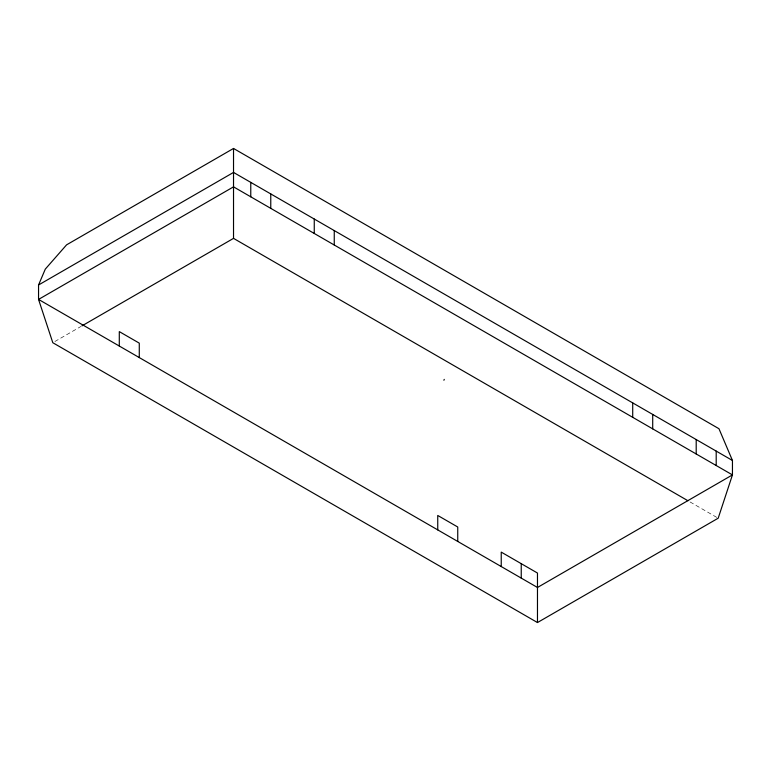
<?xml version="1.0" encoding="UTF-8"?>
<svg xmlns="http://www.w3.org/2000/svg" width="771" height="771" viewBox="0 0 771 771"><rect width="100%" height="100%" fill="white"/><g stroke="black" fill="none" stroke-linecap="round" stroke-linejoin="round"><path stroke-width="0.58" stroke-dasharray="3.85 2.89" d="M54.876 341.514L80.849 326.528M690.055 501.96L717.155 517.601"/><path stroke-width="1.16" d="M38.55 284.991L45.296 269.118L66.585 244.841L233.526 148.456L718.967 428.724L732.45 460.48L732.45 474.907L718.196 518.199L537.474 622.544L52.804 342.719L38.55 299.418L38.55 284.991L233.526 172.425L732.45 460.48M443.894 380.257L444.269 379.38M81.88 325.921L233.526 238.374L687.973 500.755M716.201 451.093L716.201 465.53M696.203 439.547L696.203 453.984M652.709 414.441L652.709 428.869M632.712 402.896L632.712 417.323M537.474 622.544L537.474 573.046L501.237 552.113L501.237 566.55M521.235 563.659L521.235 578.096M457.743 541.435L457.743 527.007L437.745 515.462L437.745 529.889M334.257 230.577L334.257 245.014M314.26 219.041L314.26 233.468M270.766 193.926L270.766 208.353M250.768 182.38L250.768 196.817M233.526 148.456L233.526 238.374M139.281 357.58L139.281 343.143L119.293 331.607L119.293 346.034M233.526 186.852L38.55 299.418L537.474 587.473L732.45 474.907L233.526 186.852"/></g></svg>
